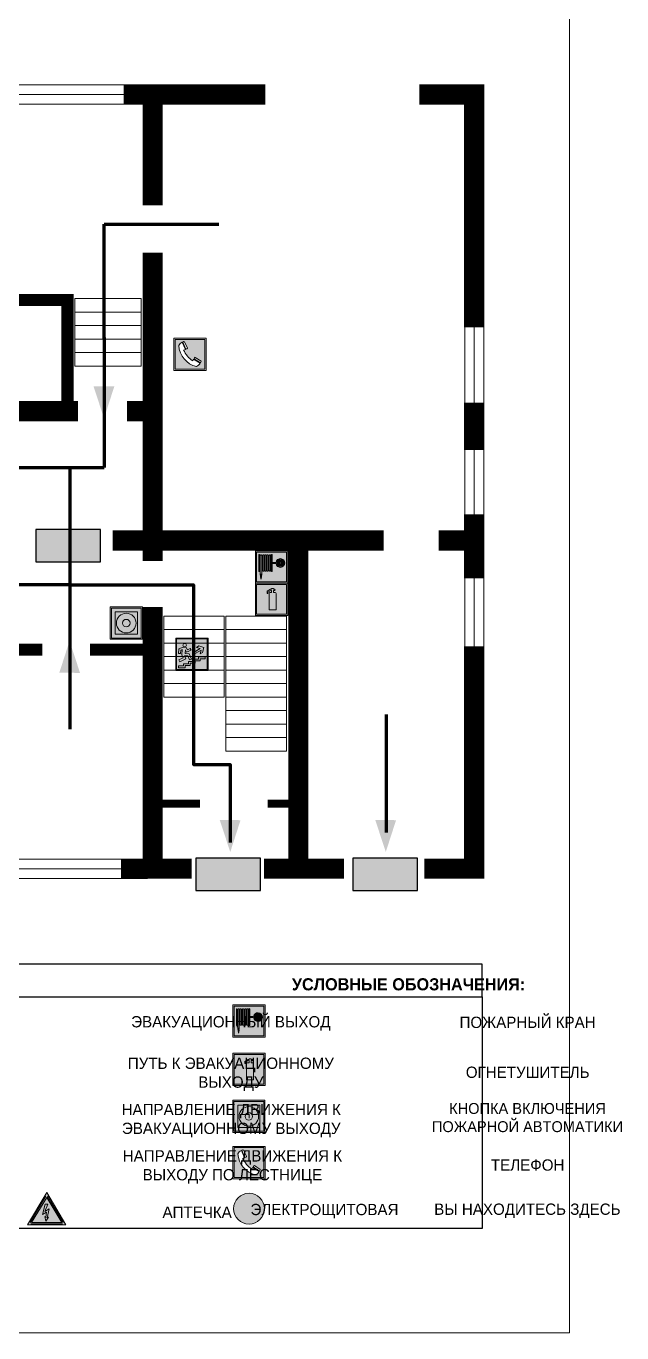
# Model space of a CAD drawing. Header units: millimetres. Extents: x 13114 to 67229, y 22859 to 38520.
# Drawn here: x 26654.8 to 26802.3, y 34765.6 to 35089.2 of the extents above; entities that cross this region are included whole.
import ezdxf

# ---------------------------------------------------------------- set-up
doc = ezdxf.new("R2010")
doc.units = ezdxf.units.MM
doc.layers.add('План_Штампы', color=7, linetype='Continuous')
doc.styles.add('обычный', font='arial.ttf')

# ---------------------------------------------------------------- blocks, each defined once
blk = doc.blocks.new('A$C3E6D3DDE')
at = {"lineweight": 5}
h = blk.add_hatch(color=40, dxfattribs=at)
h.paths.add_polyline_path([(24.1, 1.45), (16.46, -11.35), (31.74, -11.35)])
h.paths.add_polyline_path([(24.09, -0.46), (30.03, -10.41), (18.14, -10.41)], flags=16)
h.paths.add_polyline_path([(24.54, -3.08), (23.41, -6.02), (25.13, -5.01), (24.33, -8.5), (24.82, -8.27), (23.79, -9.86), (23.4, -8.04), (23.8, -8.43), (24.04, -6.29), (22.39, -7.25), (23.44, -3.08)], flags=0)
h = blk.add_hatch(color=256, dxfattribs=at)
h.paths.add_polyline_path([(24.37, 0.03, 0.567511), (23.82, 0.03), (17.59, -10.4, 0.582454), (17.86, -10.88), (30.32, -10.88, 0.582149), (30.6, -10.4)])
h.paths.add_polyline_path([(24.09, -0.46), (18.14, -10.41), (30.03, -10.41)], flags=16)
h.paths.add_polyline_path([(24.54, -3.08), (23.41, -6.02), (25.13, -5.01), (24.33, -8.5), (24.82, -8.27), (23.79, -9.86), (23.4, -8.04), (23.8, -8.43), (24.04, -6.29), (22.39, -7.25), (23.44, -3.08)], flags=0)
h = blk.add_hatch(color=40, dxfattribs=at)
h.paths.add_polyline_path([(24.09, -0.46), (18.14, -10.41), (30.03, -10.41)])
h.paths.add_polyline_path([(24.82, -8.27), (23.79, -9.86), (23.4, -8.04), (23.8, -8.43), (24.04, -6.29), (22.39, -7.25), (23.44, -3.08), (24.54, -3.08), (23.41, -6.02), (25.13, -5.01), (24.33, -8.5)], flags=16)
at = {"color": 40, "lineweight": 5}
for p, q in [((16.46, -11.35), (24.1, 1.45)), ((24.1, 1.45), (31.74, -11.35))]:
    blk.add_line(p, q, dxfattribs=at)
at = {"lineweight": 5}
for p, q in [((17.59, -10.4), (23.82, 0.03)), ((24.37, 0.03), (30.6, -10.4)), ((18.14, -10.41), (24.09, -0.46)), ((23.44, -3.08), (22.39, -7.25)), ((23.41, -6.02), (24.54, -3.08)), ((25.13, -5.01), (23.41, -6.02)), ((24.54, -3.08), (23.44, -3.08)), ((24.09, -0.46), (30.03, -10.41)), ((24.33, -8.5), (25.13, -5.01)), ((22.39, -7.25), (24.04, -6.29)), ((23.8, -8.43), (23.4, -8.04)), ((23.4, -8.04), (23.79, -9.86)), ((23.79, -9.86), (24.82, -8.27)), ((24.04, -6.29), (23.8, -8.43)), ((24.82, -8.27), (24.33, -8.5)), ((17.86, -10.88), (30.32, -10.88)), ((18.14, -10.41), (30.03, -10.41))]:
    blk.add_line(p, q, dxfattribs=at)
at = {"color": 50, "lineweight": 5}
blk.add_line((31.74, -11.35), (16.46, -11.35), dxfattribs=at)
blk = doc.blocks.new('A$C37112FD5')
at = {"true_color": 0xf5f5ff}
h = blk.add_hatch(color=7, dxfattribs=at)
h.dxf.hatch_style = 1
h.paths.add_polyline_path([(12.8, -7.4), (0, -7.4), (0, -20.2), (12.8, -20.2)])
h.paths.add_polyline_path([(12.29, -7.91), (12.29, -19.69), (0.51, -19.69), (0.51, -7.91)], flags=16)
h.paths.add_polyline_path([(4.98, -9.04, -0.42597), (5.17, -9.22), (5.17, -12.25), (5.17, -15.29, -0.432244), (4.98, -15.47), (4.83, -15.47, -0.42597), (4.64, -15.29), (4.64, -12.25), (4.64, -9.22, -0.432244), (4.83, -9.04)], flags=0)
h.paths.add_polyline_path([(4.28, -9.22), (4.28, -12.25), (4.28, -15.29, -0.432244), (4.09, -15.47), (3.94, -15.47, -0.42597), (3.75, -15.29), (3.75, -12.25), (3.75, -9.22, -0.432244), (3.94, -9.04), (4.09, -9.04, -0.42597)], flags=0)
h.paths.add_polyline_path([(5.72, -9.04), (5.87, -9.04, -0.42597), (6.06, -9.22), (6.06, -12.25), (6.06, -15.29, -0.432244), (5.87, -15.47), (5.72, -15.47, -0.42597), (5.53, -15.29), (5.53, -12.25), (5.53, -9.22, -0.432244)], flags=0)
h.paths.add_polyline_path([(6.42, -8.9), (6.5, -8.9, -0.42597), (6.69, -9.08), (6.69, -12.03), (8.21, -12.03, -15.824349), (8.21, -12.47), (6.69, -12.47), (6.69, -15.42, -0.432244), (6.5, -15.6), (6.42, -15.6)], flags=0)
h.paths.add_polyline_path([(3.39, -9.22), (3.39, -12.25), (3.39, -15.29, -0.432244), (3.2, -15.47), (3.05, -15.47, -0.42597), (2.85, -15.29), (2.85, -12.25), (2.85, -9.22, -0.432244), (3.05, -9.04), (3.2, -9.04, -0.42597)], flags=0)
h.paths.add_polyline_path([(2.5, -9.22), (2.5, -16.71), (1.96, -16.71), (1.96, -9.22, -0.432244), (2.15, -9.04), (2.31, -9.04, -0.42597)], flags=0)
h.paths.add_polyline_path([(1.61, -8.9), (1.61, -15.6), (1.57, -15.6, -0.42597), (1.37, -15.42), (1.37, -12.03), (1.37, -9.09, -0.432244), (1.57, -8.9)], flags=0)
h.paths.add_polyline_path([(9.76, -10.81), (9.76, -12.03), (8.49, -12.03, -0.336371)], flags=0)
h.paths.add_polyline_path([(8.49, -12.47), (9.76, -12.47), (9.76, -13.7, -0.336371)], flags=0)
h.paths.add_polyline_path([(10.11, -10.81, -0.336371), (11.38, -12.03), (10.11, -12.03)], flags=0)
h.paths.add_polyline_path([(10.11, -12.47), (11.38, -12.47, -0.336371), (10.11, -13.7)], flags=0)
h.paths.add_polyline_path([(2.5, -16.84), (2.5, -17.05), (1.97, -17.05), (1.97, -16.84)], flags=0)
h.paths.add_polyline_path([(2.5, -17.24, -0.033778), (2.24, -18.6, -0.033778), (1.97, -17.24)], flags=0)
h = blk.add_hatch(color=242)
h.dxf.hatch_style = 1
h.paths.add_polyline_path([(12.29, -7.91), (0.51, -7.91), (0.51, -19.69), (12.29, -19.69)])
h.paths.add_polyline_path([(6.42, -15.6), (6.42, -8.9), (6.5, -8.9, -0.42597), (6.69, -9.08), (6.69, -12.03), (8.21, -12.03, -15.824349), (8.21, -12.47), (6.69, -12.47), (6.69, -15.42, -0.432244), (6.5, -15.6)], flags=16)
h.paths.add_polyline_path([(5.87, -15.47), (5.72, -15.47, -0.42597), (5.53, -15.29), (5.53, -12.25), (5.53, -9.22, -0.432244), (5.72, -9.04), (5.87, -9.04, -0.42597), (6.06, -9.22), (6.06, -12.25), (6.06, -15.29, -0.432244)], flags=16)
h.paths.add_polyline_path([(4.98, -15.47), (4.83, -15.47, -0.42597), (4.64, -15.29), (4.64, -12.25), (4.64, -9.22, -0.432244), (4.83, -9.04), (4.98, -9.04, -0.42597), (5.17, -9.22), (5.17, -12.25), (5.17, -15.29, -0.432244)], flags=16)
h.paths.add_polyline_path([(4.09, -15.47), (3.94, -15.47, -0.42597), (3.75, -15.29), (3.75, -12.25), (3.75, -9.22, -0.432244), (3.94, -9.04), (4.09, -9.04, -0.42597), (4.28, -9.22), (4.28, -12.25), (4.28, -15.29, -0.432244)], flags=16)
h.paths.add_polyline_path([(3.2, -15.47), (3.05, -15.47, -0.42597), (2.85, -15.29), (2.85, -12.25), (2.85, -9.22, -0.432244), (3.05, -9.04), (3.2, -9.04, -0.42597), (3.39, -9.22), (3.39, -12.25), (3.39, -15.29, -0.432244)], flags=16)
h.paths.add_polyline_path([(2.5, -17.05), (1.97, -17.05), (1.97, -16.84), (2.5, -16.84)], flags=16)
h.paths.add_polyline_path([(2.5, -17.24, -0.033778), (2.24, -18.6, -0.033778), (1.97, -17.24)], flags=16)
h.paths.add_polyline_path([(2.5, -16.71), (1.96, -16.71), (1.96, -9.22, -0.432244), (2.15, -9.04), (2.31, -9.04, -0.42597), (2.5, -9.22)], flags=16)
h.paths.add_polyline_path([(1.61, -15.6), (1.57, -15.6, -0.42597), (1.37, -15.42), (1.37, -12.03), (1.37, -9.09, -0.432244), (1.57, -8.9), (1.61, -8.9)], flags=16)
h.paths.add_polyline_path([(8.49, -12.47), (9.76, -12.47), (9.76, -13.7, -0.336371)], flags=0)
h.paths.add_polyline_path([(10.11, -13.7), (10.11, -12.47), (11.38, -12.47, -0.336371)], flags=0)
h.paths.add_polyline_path([(8.49, -12.03, -0.336371), (9.76, -10.81), (9.76, -12.03)], flags=0)
h.paths.add_polyline_path([(10.11, -12.03), (10.11, -10.81, -0.336371), (11.38, -12.03)], flags=0)
h = blk.add_hatch(color=7, dxfattribs=at)
h.dxf.hatch_style = 1
h.paths.add_polyline_path([(1.61, -8.9), (1.57, -8.9, 0.432244), (1.37, -9.09), (1.37, -12.03), (1.37, -15.42, 0.42597), (1.57, -15.6), (1.61, -15.6)])
h.paths.add_polyline_path([(2.5, -9.22, 0.42597), (2.31, -9.04), (2.15, -9.04, 0.432244), (1.96, -9.22), (1.96, -16.71), (2.5, -16.71)])
h.paths.add_polyline_path([(2.5, -16.84), (1.97, -16.84), (1.97, -17.05), (2.5, -17.05)])
h.paths.add_polyline_path([(2.5, -17.24), (1.97, -17.24, 0.033778), (2.24, -18.6, 0.033778)])
h.paths.add_polyline_path([(3.39, -12.25), (3.39, -9.22, 0.42597), (3.2, -9.04), (3.05, -9.04, 0.432244), (2.85, -9.22), (2.85, -12.25), (2.85, -15.29, 0.42597), (3.05, -15.47), (3.2, -15.47, 0.432244), (3.39, -15.29)])
h.paths.add_polyline_path([(4.28, -12.25), (4.28, -9.22, 0.42597), (4.09, -9.04), (3.94, -9.04, 0.432244), (3.75, -9.22), (3.75, -12.25), (3.75, -15.29, 0.42597), (3.94, -15.47), (4.09, -15.47, 0.432244), (4.28, -15.29)])
h.paths.add_polyline_path([(5.17, -12.25), (5.17, -9.22, 0.42597), (4.98, -9.04), (4.83, -9.04, 0.432244), (4.64, -9.22), (4.64, -12.25), (4.64, -15.29, 0.42597), (4.83, -15.47), (4.98, -15.47, 0.432244), (5.17, -15.29)])
h.paths.add_polyline_path([(6.06, -12.25), (6.06, -9.22, 0.42597), (5.87, -9.04), (5.72, -9.04, 0.432244), (5.53, -9.22), (5.53, -12.25), (5.53, -15.29, 0.42597), (5.72, -15.47), (5.87, -15.47, 0.432244), (6.06, -15.29)])
h.paths.add_polyline_path([(6.69, -12.47), (8.21, -12.47, 15.824349), (8.21, -12.03), (6.69, -12.03), (6.69, -9.08, 0.42597), (6.5, -8.9), (6.42, -8.9), (6.42, -15.6), (6.5, -15.6, 0.432244), (6.69, -15.42)])
h.paths.add_polyline_path([(8.49, -12.47), (9.76, -12.47), (9.76, -13.7, -0.336371)], flags=16)
h.paths.add_polyline_path([(8.49, -12.03, -0.336371), (9.76, -10.81), (9.76, -12.03)], flags=16)
h.paths.add_polyline_path([(10.11, -12.47), (11.38, -12.47, -0.336371), (10.11, -13.7)], flags=16)
h.paths.add_polyline_path([(10.11, -12.03), (10.11, -10.81, -0.336371), (11.38, -12.03)], flags=16)
h = blk.add_hatch(color=242)
h.dxf.hatch_style = 1
h.paths.add_polyline_path([(9.76, -10.81, 0.336371), (8.49, -12.03), (9.76, -12.03)])
h.paths.add_polyline_path([(10.11, -10.81), (10.11, -12.03), (11.38, -12.03, 0.336371)])
h.paths.add_polyline_path([(11.38, -12.47), (10.11, -12.47), (10.11, -13.7, 0.336371)])
h.paths.add_polyline_path([(9.76, -12.47), (8.49, -12.47, 0.336371), (9.76, -13.7)])
at = {"color": 242, "lineweight": 5}
for p, q in [((0, -20.2), (0, -7.4)), ((0, -7.4), (12.8, -7.4)), ((1.37, -12.03), (1.37, -9.08)), ((1.57, -8.9), (1.61, -8.9)), ((1.61, -8.9), (1.61, -15.6)), ((1.96, -16.71), (1.96, -9.22)), ((2.15, -9.04), (2.31, -9.04)), ((2.5, -16.71), (2.5, -9.22)), ((2.85, -12.25), (2.85, -9.22)), ((3.05, -9.04), (3.2, -9.04)), ((3.39, -12.25), (3.39, -9.22)), ((3.75, -12.25), (3.75, -9.22)), ((3.94, -9.04), (4.09, -9.04)), ((4.28, -12.25), (4.28, -9.22)), ((4.64, -12.25), (4.64, -9.22)), ((4.83, -9.04), (4.98, -9.04)), ((5.17, -12.25), (5.17, -9.22)), ((5.53, -12.25), (5.53, -9.22)), ((5.72, -9.04), (5.87, -9.04)), ((6.06, -12.25), (6.06, -9.22)), ((6.42, -8.9), (6.42, -15.6)), ((6.5, -8.9), (6.42, -8.9)), ((6.69, -12.03), (6.69, -9.08)), ((12.8, -20.2), (12.8, -7.4)), ((1.37, -12.03), (1.37, -15.42)), ((2.85, -12.25), (2.85, -15.29)), ((3.05, -15.47), (3.2, -15.47)), ((3.39, -12.25), (3.39, -15.29)), ((3.75, -12.25), (3.75, -15.29)), ((3.94, -15.47), (4.09, -15.47)), ((4.28, -12.25), (4.28, -15.29)), ((4.64, -12.25), (4.64, -15.29)), ((4.83, -15.47), (4.98, -15.47)), ((5.17, -12.25), (5.17, -15.29)), ((5.53, -12.25), (5.53, -15.29)), ((5.72, -15.47), (5.87, -15.47)), ((6.06, -12.25), (6.06, -15.29)), ((8.21, -12.03), (6.69, -12.03)), ((8.21, -12.47), (6.69, -12.47)), ((6.69, -12.47), (6.69, -15.42)), ((9.76, -12.03), (8.49, -12.03)), ((9.76, -12.47), (8.49, -12.47)), ((9.76, -10.81), (9.76, -12.03)), ((9.76, -12.47), (9.76, -13.7)), ((10.11, -10.81), (10.11, -12.03)), ((11.38, -12.03), (10.11, -12.03)), ((11.38, -12.47), (10.11, -12.47)), ((10.11, -12.47), (10.11, -13.7)), ((0, -20.2), (12.8, -20.2)), ((1.57, -15.6), (1.61, -15.6)), ((1.96, -16.71), (2.5, -16.71)), ((1.97, -16.84), (2.5, -16.84)), ((1.97, -17.05), (1.97, -16.84)), ((2.5, -17.05), (1.97, -17.05)), ((1.97, -17.24), (2.5, -17.24)), ((2.5, -16.84), (2.5, -17.05)), ((6.42, -15.6), (6.5, -15.6))]:
    blk.add_line(p, q, dxfattribs=at)
blk.add_lwpolyline([(0.51, -7.91), (12.29, -7.91), (12.29, -19.69), (0.51, -19.69)], close=True, dxfattribs=at)
for centre, radius, start, end in [((1.56, -9.09), 0.182, 87.1027, 180.6071), ((2.15, -9.22), 0.182, 87.1027, 180.6071), ((2.32, -9.22), 0.182, 359.3929, 92.8973), ((3.04, -9.22), 0.182, 87.1027, 180.6071), ((3.21, -9.22), 0.182, 359.3929, 92.8973), ((3.93, -9.22), 0.182, 87.1027, 180.6071), ((4.1, -9.22), 0.182, 359.3929, 92.8973), ((4.82, -9.22), 0.182, 87.1027, 180.6071), ((4.99, -9.22), 0.182, 359.3929, 92.8973), ((5.71, -9.22), 0.182, 87.1027, 180.6071), ((5.88, -9.22), 0.182, 359.3929, 92.8973), ((6.51, -9.09), 0.182, 359.3929, 92.8973), ((1.56, -15.42), 0.182, 179.3929, 272.8973), ((3.04, -15.29), 0.182, 179.3929, 272.8973), ((3.21, -15.29), 0.182, 267.1027, 0.6071), ((3.93, -15.29), 0.182, 179.3929, 272.8973), ((4.1, -15.29), 0.182, 267.1027, 0.6071), ((4.82, -15.29), 0.182, 179.3929, 272.8973), ((4.99, -15.29), 0.182, 267.1027, 0.6071), ((5.71, -15.29), 0.182, 179.3929, 272.8973), ((5.88, -15.29), 0.182, 267.1027, 0.6071), ((6.51, -15.42), 0.182, 267.1027, 0.6071), ((9.93, -12.25), 1.74, 187.2319, 172.7681), ((9.93, -12.25), 1.46, 96.9927, 171.3585), ((9.93, -12.25), 1.46, 188.6415, 263.0073), ((9.93, -12.25), 1.46, 8.6415, 83.0073), ((9.93, -12.25), 1.46, 276.9927, 351.3585), ((12.17, -15.98), 10.27, 187.041, 194.7793), ((-7.7, -15.98), 10.27, 345.2207, 352.959)]:
    blk.add_arc(centre, radius, start, end, dxfattribs=at)
blk = doc.blocks.new('A$C7B8C2D5B')
at = {"lineweight": 0}
h = blk.add_hatch(color=5, dxfattribs=at)
h.dxf.hatch_style = 1
h.paths.add_polyline_path([(1.4, -3.02, 1), (-2.11, -3.02, 1)])
at = {"color": 5, "lineweight": 0}
blk.add_circle((-0.36, -3.02), 1.75, dxfattribs=at)
blk = doc.blocks.new('A$C456E1F9C')
at = {"lineweight": 5}
h = blk.add_hatch(color=242, dxfattribs=at)
h.paths.add_polyline_path([(0.51, -1.47), (0.51, -13.26), (12.29, -13.26), (12.29, -1.47)])
h.paths.add_polyline_path([(5.42, -4.95, -0.254479), (4.78, -5.4), (3.52, -2.53, -0.209735), (4.23, -2.4)], flags=16)
h.paths.add_polyline_path([(8.53, -8.6), (10.87, -10.17), (10.54, -10.76), (8.03, -9.13, -0.192251)], flags=16)
h.paths.add_polyline_path([(4.61, -5.49, 0.005518), (3.87, -5.72, 0.128647), (7.49, -10.01, 0.00809), (7.83, -9.33), (10.47, -10.97, -0.16736), (8.99, -12.25, -0.327862), (1.95, -3.95, -0.166952), (3.36, -2.62)], flags=16)
at = {"color": 242, "lineweight": 5}
for p, q in [((0, -13.77), (0, -0.97)), ((12.8, -0.97), (0, -0.97)), ((4.61, -5.49), (3.36, -2.62)), ((3.52, -2.53), (4.78, -5.4)), ((4.23, -2.4), (5.42, -4.95)), ((12.8, -13.77), (12.8, -0.97)), ((7.83, -9.33), (10.47, -10.97)), ((8.03, -9.13), (10.54, -10.76)), ((10.81, -10.12), (8.53, -8.6)), ((10.54, -10.76), (10.8, -10.3)), ((10.8, -10.3), (10.81, -10.12)), ((0, -13.77), (12.8, -13.77))]:
    blk.add_line(p, q, dxfattribs=at)
blk.add_lwpolyline([(0.51, -1.47), (12.29, -1.47), (12.29, -13.26), (0.51, -13.26)], close=True, dxfattribs=at)
for centre, radius, start, end in [((4.59, -5.34), 2.99, 114.2845, 152.1974), ((11.12, -3.31), 9.19, 183.9915, 256.6009), ((4.02, -3.27), 0.891, 76.3284, 123.7092), ((4.68, -4.59), 0.824, 276.9621, 334.0723), ((14.98, -39.1), 35.17, 107.1487, 108.4135), ((13.86, -0.94), 11.08, 205.5536, 234.8762), ((-13.31, 0.8), 23.44, 332.5487, 334.4027), ((8.94, -9.5), 0.989, 114.4092, 157.9388), ((7.87, -9.46), 3, 291.9291, 329.9329)]:
    blk.add_arc(centre, radius, start, end, dxfattribs=at)
blk = doc.blocks.new('A$C54414219')
at = {"true_color": 0xffffff}
h = blk.add_hatch(color=7, dxfattribs=at)
h.paths.add_polyline_path([(2.39, -9.45), (2.39, -18.3), (11.23, -18.3), (11.23, -9.45)], flags=0)
h.paths.add_polyline_path([(10.71, -13.87, -1), (2.92, -13.87, -1)], flags=0)
h.paths.add_polyline_path([(8.3, -13.87, -1), (5.33, -13.87, -1)], flags=0)
h.paths.add_polyline_path([(0.41, -7.47), (0.41, -20.27), (13.21, -20.27), (13.21, -7.47)])
h.paths.add_polyline_path([(0.92, -19.77), (12.71, -19.77), (12.71, -7.98), (0.92, -7.98)], flags=16)
h.paths.add_polyline_path([(11.23, -9.45), (11.23, -18.3), (2.39, -18.3), (2.39, -9.45)], flags=0)
at = {"lineweight": 5}
h = blk.add_hatch(color=242, dxfattribs=at)
h.paths.add_polyline_path([(12.71, -7.98), (0.92, -7.98), (0.92, -19.77), (12.71, -19.77)])
h.paths.add_polyline_path([(11.23, -18.3), (2.39, -18.3), (2.39, -9.45), (11.23, -9.45)], flags=16)
h.paths.add_polyline_path([(10.71, -13.87, -1), (2.92, -13.87, -1)], flags=0)
h.paths.add_polyline_path([(8.3, -13.87, -1), (5.33, -13.87, -1)], flags=0)
at = {"true_color": 0xffffff}
h = blk.add_hatch(color=7, dxfattribs=at)
h.paths.add_polyline_path([(2.39, -9.45), (2.39, -18.3), (11.23, -18.3), (11.23, -9.45)])
h.paths.add_polyline_path([(10.71, -13.87, -1), (2.92, -13.87, -1)], flags=16)
h.paths.add_polyline_path([(8.3, -13.87, -1), (5.33, -13.87, -1)], flags=0)
at = {"lineweight": 5}
h = blk.add_hatch(color=242, dxfattribs=at)
h.paths.add_polyline_path([(2.92, -13.87, 1), (10.71, -13.87, 1)])
h.paths.add_polyline_path([(8.3, -13.87, -1), (5.33, -13.87, -1)], flags=16)
at = {"color": 242, "lineweight": 5}
for p, q in [((0.41, -20.27), (0.41, -7.47)), ((0.41, -7.47), (13.21, -7.47)), ((0.41, -7.47), (13.21, -7.47)), ((13.21, -20.27), (13.21, -7.47)), ((0.41, -20.27), (13.21, -20.27))]:
    blk.add_line(p, q, dxfattribs=at)
for points in [[(0.92, -7.98), (12.71, -7.98), (12.71, -19.77), (0.92, -19.77)], [(2.39, -9.45), (11.23, -9.45), (11.23, -18.3), (2.39, -18.3)]]:
    blk.add_lwpolyline(points, close=True, dxfattribs=at)
for radius in [3.89, 1.49]:
    blk.add_circle((6.81, -13.87), radius, dxfattribs=at)
blk = doc.blocks.new('A$C3AD82952')
at = {"true_color": 0xf5f5ff}
h = blk.add_hatch(color=7, dxfattribs=at)
h.dxf.hatch_style = 1
h.paths.add_polyline_path([(8.21, 8.73, 0.414214), (7.89, 9.05), (7.22, 9.05), (7.22, 9.92), (7.59, 9.92, 1), (7.57, 10.36), (7.22, 10.36), (7.22, 10.6), (6.43, 10.6), (6.43, 10.36), (6.01, 10.36), (4.74, 9.59), (4.74, 8.69), (4.98, 8.73), (4.98, 9.26), (6.12, 9.91), (6.43, 9.91), (6.43, 9.05), (5.76, 9.05, 0.414214), (5.44, 8.73), (5.44, 2.2), (8.21, 2.2)], flags=0)
h.paths.add_polyline_path([(12.8, 12.8), (0, 12.8), (0, 0), (12.8, 0)])
h.paths.add_polyline_path([(0.51, 12.29), (12.29, 12.29), (12.29, 0.51), (0.51, 0.51)], flags=16)
h.paths.add_polyline_path([(4.74, 9.59), (6.01, 10.36), (6.43, 10.36), (6.43, 10.6), (7.22, 10.6), (7.22, 10.36), (7.59, 10.36, -0.94586), (7.59, 9.92), (7.22, 9.92), (7.22, 9.05), (7.89, 9.05, -0.414214), (8.21, 8.73), (8.21, 2.2), (5.44, 2.2), (5.44, 8.73, -0.414214), (5.76, 9.05), (6.43, 9.05), (6.43, 9.91), (6.12, 9.91), (4.98, 9.26), (4.98, 8.73), (4.74, 8.69)], flags=0)
h = blk.add_hatch(color=242)
h.dxf.hatch_style = 1
h.paths.add_polyline_path([(12.29, 12.29), (0.51, 12.29), (0.51, 0.51), (12.29, 0.51)])
h.paths.add_polyline_path([(4.74, 8.69), (4.74, 9.59), (6.01, 10.36), (6.43, 10.36), (6.43, 10.6), (7.22, 10.6), (7.22, 10.36), (7.59, 10.36, -0.94586), (7.59, 9.92), (7.22, 9.92), (7.22, 9.05), (7.89, 9.05, -0.414214), (8.21, 8.73), (8.21, 2.2), (5.44, 2.2), (5.44, 8.73, -0.414214), (5.76, 9.05), (6.43, 9.05), (6.43, 9.91), (6.12, 9.91), (4.98, 9.26), (4.98, 8.73)], flags=16)
h = blk.add_hatch(color=7, dxfattribs=at)
h.dxf.hatch_style = 1
h.paths.add_polyline_path([(8.21, 8.73, 0.414214), (7.89, 9.05), (7.22, 9.05), (7.22, 9.92), (7.59, 9.92, 1), (7.57, 10.36), (7.22, 10.36), (7.22, 10.6), (6.43, 10.6), (6.43, 10.36), (6.01, 10.36), (4.74, 9.59), (4.74, 8.69), (4.98, 8.73), (4.98, 9.26), (6.12, 9.91), (6.43, 9.91), (6.43, 9.05), (5.76, 9.05, 0.414214), (5.44, 8.73), (5.44, 2.2), (8.21, 2.2)])
at = {"color": 242, "lineweight": 5}
for p, q in [((0, 0), (0, 12.8)), ((0, 12.8), (12.8, 12.8)), ((6.01, 10.36), (4.74, 9.59)), ((6.01, 10.36), (6.43, 10.36)), ((7.22, 10.6), (6.43, 10.6)), ((6.43, 10.6), (6.43, 10.36)), ((7.22, 10.36), (7.22, 10.6)), ((7.59, 10.36), (7.22, 10.36)), ((12.8, 0), (12.8, 12.8)), ((4.74, 9.59), (4.74, 8.69)), ((4.74, 8.69), (4.98, 8.73)), ((4.98, 9.26), (6.12, 9.91)), ((4.98, 8.73), (4.98, 9.26)), ((5.44, 2.2), (5.44, 8.73)), ((5.76, 9.05), (6.43, 9.05)), ((6.12, 9.91), (6.43, 9.91)), ((6.43, 9.91), (6.43, 9.05)), ((7.22, 9.05), (7.22, 9.92)), ((7.59, 9.92), (7.22, 9.92)), ((7.89, 9.05), (7.22, 9.05)), ((8.21, 2.2), (8.21, 8.73)), ((0, 0), (12.8, 0)), ((5.44, 2.2), (8.21, 2.2))]:
    blk.add_line(p, q, dxfattribs=at)
blk.add_lwpolyline([(0.51, 12.29), (12.29, 12.29), (12.29, 0.51), (0.51, 0.51)], close=True, dxfattribs=at)
for centre, radius, start, end in [((7.58, 10.14), 0.223, 273.1875, 86.8125), ((5.76, 8.73), 0.32, 90, 180), ((7.89, 8.73), 0.32, 0, 90)]:
    blk.add_arc(centre, radius, start, end, dxfattribs=at)
blk = doc.blocks.new('A$C7B4425F7')
at = {"true_color": 0xffffff}
blk.add_hatch(color=7, dxfattribs=at).paths.add_polyline_path([(0, 0), (-16, 0), (-16, -8), (0, -8)])
h = blk.add_hatch(color=126)
h.paths.add_polyline_path([(-0.2, -0.2), (-15.8, -0.2), (-15.8, -7.8), (-0.2, -7.8)])
h.paths.add_polyline_path([(-11.76, -2.03), (-11.76, -3.66), (-11.17, -3.66, -0.568275), (-11.17, -6.18), (-12.58, -6.18), (-12.58, -2.03)], flags=16)
h.paths.add_polyline_path([(-13.33, -4.12, -0.495768), (-13.59, -6.18), (-15.03, -6.18), (-15.03, -2.03), (-13.59, -2.03, -0.487973)], flags=16)
h.paths.add_polyline_path([(-10.25, -2.03), (-9.48, -2.03), (-9.48, -6.18), (-10.25, -6.18)], flags=16)
h.paths.add_polyline_path([(-13.84, -3.69), (-14.24, -3.69), (-14.24, -3.03), (-13.9, -3.03, -0.692621)], flags=0)
h.paths.add_polyline_path([(-9.15, -2.03), (-8.4, -2.03), (-8.04, -3.07), (-7.68, -2.03), (-6.93, -2.03), (-7.64, -4.1), (-6.93, -6.18), (-7.68, -6.18), (-8.04, -5.14), (-8.4, -6.18), (-9.15, -6.18), (-8.44, -4.1)], flags=16)
h.paths.add_polyline_path([(-11.76, -4.46), (-11.42, -4.46, -0.692621), (-11.36, -5.12), (-11.76, -5.12)], flags=0)
h.paths.add_polyline_path([(-13.9, -5.2), (-14.24, -5.2), (-14.24, -4.55), (-13.84, -4.55, -0.708038)], flags=0)
edge = h.paths.add_edge_path(flags=16)
edge.add_ellipse((-5.51, -4.08), major_axis=(0, 2.05), ratio=0.586184, start_angle=0, end_angle=360)
edge = h.paths.add_edge_path(flags=0)
edge.add_ellipse((-5.51, -4.08), major_axis=(0, 1.14), ratio=0.454828, start_angle=0, end_angle=360)
h.paths.add_polyline_path([(-4.13, -4.96, 0.377264), (-3.48, -4.52, 0.0555), (-3.16, -2.03), (-1.66, -2.03), (-1.66, -4.96), (-0.96, -4.96), (-0.96, -7.01), (-1.75, -7.01), (-1.75, -6.18), (-3.3, -6.18), (-3.3, -7.02), (-4.13, -7.02)], flags=16)
h.paths.add_polyline_path([(-2.73, -2.91), (-2.28, -2.91), (-2.28, -4.96), (-3.05, -4.96, 0.079136)], flags=0)
at = {"color": 126}
blk.add_lwpolyline([(-16, -8), (0, -8), (0, 0), (-16, 0)], close=True, dxfattribs=at)
blk = doc.blocks.new('вверх')
at = {"lineweight": 0, "true_color": 0xffffff}
h = blk.add_hatch(color=7, dxfattribs=at)
h.dxf.hatch_style = 1
h.paths.add_polyline_path([(40999.03, -4475.37), (41000.53, -4474.51), (40999.62, -4474.22), (41000.2, -4473.88), (41001.48, -4474.22), (41001.13, -4475.49), (41000.55, -4475.82), (41000.76, -4474.91), (40999.27, -4475.77)], flags=0)
h.paths.add_polyline_path([(40998.09, -4474.5), (40998.28, -4474.89), (40997.14, -4475.43), (40996.89, -4474.92), (40996.87, -4474.87), (40996.8, -4475.75), (40997.81, -4475.85), (40998.41, -4477.11), (40997.94, -4477.33), (40997.47, -4476.34), (40996.66, -4476.28), (40997.03, -4477.06), (40995.52, -4477.78), (40995.29, -4477.28), (40996.32, -4476.79), (40996, -4476.11), (40996.09, -4474.77), (40995.72, -4474.94), (40995.64, -4475.77), (40995.2, -4475.72), (40995.3, -4474.63), (40995.33, -4474.61), (40996.23, -4474.19), (40997.09, -4474.25), (40997.37, -4474.84)], flags=0)
h.paths.add_polyline_path([(40997.14, -4473.68, -1), (40996.29, -4473.68, -1)], flags=0)
h.paths.add_polyline_path([(41000.58, -4477.58), (41000.58, -4477.03), (41001.81, -4477.03), (41001.81, -4476.6), (41000.15, -4476.6), (41000.15, -4477.16), (40998.9, -4477.16), (40998.9, -4477.72), (40997.65, -4477.72), (40997.65, -4478.27), (40996.41, -4478.27), (40996.41, -4478.82), (40995.17, -4478.82), (40995.17, -4479.25), (40995.41, -4479.25), (40996.84, -4479.25), (40996.84, -4478.69), (40998.09, -4478.69), (40998.09, -4478.13), (40999.32, -4478.13), (40999.32, -4477.58)], flags=0)
h.paths.add_polyline_path([(41002.49, -4471.94), (40994.49, -4471.94), (40994.49, -4479.94), (41002.49, -4479.94)])
h.paths.add_polyline_path([(41002.28, -4479.72), (40994.69, -4479.72), (40994.69, -4472.14), (41002.28, -4472.14)], flags=16)
h.paths.add_polyline_path([(41001.81, -4476.6), (41001.81, -4477.03), (41000.58, -4477.03), (41000.58, -4477.58), (40999.32, -4477.58), (40999.32, -4478.13), (40998.09, -4478.13), (40998.09, -4478.69), (40996.84, -4478.69), (40996.84, -4479.25), (40995.17, -4479.25), (40995.17, -4478.82), (40996.41, -4478.82), (40996.41, -4478.27), (40997.65, -4478.27), (40997.65, -4477.72), (40998.9, -4477.72), (40998.9, -4477.16), (41000.15, -4477.16), (41000.15, -4476.6)], flags=0)
at = {"lineweight": 0}
h = blk.add_hatch(color=126, dxfattribs=at)
h.dxf.hatch_style = 1
h.paths.add_polyline_path([(40994.69, -4479.72), (41002.28, -4479.72), (41002.28, -4472.14), (40994.69, -4472.14)])
h.paths.add_polyline_path([(40999.03, -4475.37), (41000.53, -4474.51), (40999.62, -4474.22), (41000.2, -4473.88), (41001.48, -4474.22), (41001.13, -4475.49), (41000.55, -4475.82), (41000.76, -4474.91), (40999.27, -4475.77)], flags=16)
h.paths.add_polyline_path([(40997.09, -4474.25), (40997.37, -4474.84), (40998.09, -4474.5), (40998.28, -4474.89), (40997.14, -4475.43), (40996.89, -4474.92), (40996.87, -4474.87), (40996.8, -4475.75), (40997.81, -4475.85), (40998.41, -4477.11), (40997.94, -4477.33), (40997.47, -4476.34), (40996.66, -4476.28), (40997.03, -4477.06), (40995.52, -4477.78), (40995.29, -4477.28), (40996.32, -4476.79), (40996, -4476.11), (40996.09, -4474.77), (40995.72, -4474.94), (40995.64, -4475.77), (40995.2, -4475.72), (40995.3, -4474.63), (40995.33, -4474.61), (40996.23, -4474.19)], flags=16)
h.paths.add_polyline_path([(40996.29, -4473.68, -1), (40997.14, -4473.68, -1)], flags=16)
h.paths.add_polyline_path([(40997.65, -4477.72), (40998.9, -4477.72), (40998.9, -4477.16), (41000.15, -4477.16), (41000.15, -4476.6), (41001.81, -4476.6), (41001.81, -4477.03), (41000.58, -4477.03), (41000.58, -4477.58), (40999.32, -4477.58), (40999.32, -4478.13), (40998.09, -4478.13), (40998.09, -4478.69), (40996.84, -4478.69), (40996.84, -4479.25), (40995.17, -4479.25), (40995.17, -4478.82), (40996.41, -4478.82), (40996.41, -4478.27), (40997.65, -4478.27)], flags=16)
at = {"lineweight": 0, "true_color": 0xffffff}
h = blk.add_hatch(color=7, dxfattribs=at)
h.dxf.hatch_style = 1
h.paths.add_polyline_path([(40997.14, -4473.68, 1), (40996.29, -4473.68, 1)])
h.paths.add_polyline_path([(40998.28, -4474.89), (40998.09, -4474.5), (40997.37, -4474.84), (40997.09, -4474.25), (40996.23, -4474.19), (40995.33, -4474.61), (40995.3, -4474.63), (40995.2, -4475.72), (40995.64, -4475.77), (40995.72, -4474.94), (40996.09, -4474.77), (40996, -4476.11), (40996.32, -4476.79), (40995.29, -4477.28), (40995.52, -4477.78), (40997.03, -4477.06), (40996.66, -4476.28), (40997.47, -4476.34), (40997.94, -4477.33), (40998.41, -4477.11), (40997.81, -4475.85), (40996.8, -4475.75), (40996.87, -4474.87), (40996.89, -4474.92), (40997.14, -4475.43)])
h.paths.add_polyline_path([(40998.09, -4478.13), (40999.32, -4478.13), (40999.32, -4477.58), (41000.58, -4477.58), (41000.58, -4477.03), (41001.81, -4477.03), (41001.81, -4476.6), (41000.15, -4476.6), (41000.15, -4477.16), (40998.9, -4477.16), (40998.9, -4477.72), (40997.65, -4477.72), (40997.65, -4478.27), (40996.41, -4478.27), (40996.41, -4478.82), (40995.17, -4478.82), (40995.17, -4479.25), (40995.41, -4479.25), (40996.84, -4479.25), (40996.84, -4478.69), (40998.09, -4478.69)])
h.paths.add_polyline_path([(40999.03, -4475.37), (40999.27, -4475.77), (41000.76, -4474.91), (41000.55, -4475.82), (41001.13, -4475.49), (41001.48, -4474.22), (41000.2, -4473.88), (40999.62, -4474.22), (41000.53, -4474.51)])
at = {"color": 126, "lineweight": 0}
for points in [[(40994.49, -4471.94), (41002.49, -4471.94), (41002.49, -4479.94), (40994.49, -4479.94)], [(40994.69, -4472.14), (41002.28, -4472.14), (41002.28, -4479.72), (40994.69, -4479.72)]]:
    blk.add_lwpolyline(points, close=True, dxfattribs=at)
for points in [[(40996.89, -4474.92), (40997.14, -4475.43), (40998.28, -4474.89), (40998.09, -4474.5), (40997.37, -4474.84), (40997.09, -4474.25), (40996.23, -4474.19), (40995.33, -4474.61), (40995.3, -4474.63), (40995.2, -4475.72), (40995.64, -4475.77), (40995.72, -4474.94), (40996.09, -4474.77), (40996, -4476.11), (40996.32, -4476.79), (40995.29, -4477.28), (40995.52, -4477.78), (40997.03, -4477.06), (40996.66, -4476.28), (40997.47, -4476.34), (40997.94, -4477.33), (40998.41, -4477.11), (40997.81, -4475.85), (40996.8, -4475.75), (40996.87, -4474.87), (40996.89, -4474.92)], [(41001.48, -4474.22), (41001.13, -4475.49), (41000.55, -4475.82), (41000.76, -4474.91), (40999.27, -4475.77), (40999.03, -4475.37), (41000.53, -4474.51), (40999.62, -4474.22), (41000.2, -4473.88), (41001.48, -4474.22)], [(40995.41, -4479.25), (40995.17, -4479.25), (40995.17, -4478.82), (40996.41, -4478.82), (40996.41, -4478.27), (40997.65, -4478.27), (40997.65, -4477.72), (40998.9, -4477.72), (40998.9, -4477.16), (41000.15, -4477.16), (41000.15, -4476.6), (41001.81, -4476.6), (41001.81, -4477.03), (41000.58, -4477.03), (41000.58, -4477.58), (40999.32, -4477.58), (40999.32, -4478.13), (40998.09, -4478.13), (40998.09, -4478.69), (40996.84, -4478.69), (40996.84, -4479.25), (40995.17, -4479.25)]]:
    blk.add_lwpolyline(points, dxfattribs=at)
blk.add_circle((40996.71, -4473.68), 0.426, dxfattribs=at)

msp = doc.modelspace()

# ---------------------------------------------------------------- linework, layer by layer
at = {"color": 5, "lineweight": 0}
msp.add_lwpolyline([(26189.29, 34765.59), (26789.29, 34765.59), (26789.29, 35160.59), (26189.29, 35160.59)], close=True, dxfattribs=at)
at = {"lineweight": 0}
for points in [[(26537.31, 35074.62), (26686.73, 35074.62)], [(26537.54, 35072.23), (26686.96, 35072.23)], [(26537.13, 35069.83), (26686.55, 35069.83)], [(26765.71, 34935.56), (26765.71, 35035.73)], [(26763.38, 34935.32), (26763.38, 35035.49)], [(26768.13, 34935.32), (26768.13, 35035.49)], [(26248.93, 34882.88), (26684.91, 34882.88)], [(26249.16, 34880.53), (26685.14, 34880.53)], [(26248.87, 34878.13), (26684.86, 34878.13)]]:
    msp.add_lwpolyline(points, dxfattribs=at)
at = {"lineweight": 100, "const_width": 5}
for points in [[(26678.93, 35072.23), (26714.05, 35072.23)], [(26686.14, 35044.77), (26686.14, 35072.23)], [(26752.15, 35072.23), (26765.71, 35072.23), (26765.71, 35014.6)], [(26686.14, 34956.68), (26686.14, 35033.03)], [(26765.71, 34995.9), (26765.71, 34984.2)], [(26639.35, 34993.81), (26667.68, 34993.81)], [(26679.82, 34993.81), (26686.14, 34993.81)], [(26765.71, 34968.3), (26765.71, 34952.4)], [(26676.22, 34961.81), (26686.14, 34961.81)], [(26686.14, 34961.81), (26743.36, 34961.81)], [(26722.2, 34880.53), (26722.2, 34961.81)], [(26756.93, 34961.81), (26765.71, 34961.81)], [(26686.14, 34880.53), (26686.14, 34945.32)], [(26765.71, 34935.56), (26765.71, 34880.53), (26753.41, 34880.53)], [(26695.83, 34880.53), (26678.3, 34880.53)], [(26733.53, 34880.53), (26713.66, 34880.53)]]:
    msp.add_lwpolyline(points, dxfattribs=at)
at = {"color": 126, "lineweight": 100, "true_color": 0x008754}
for points in [[(26674.11, 35011.67), (26674.11, 35040.1)], [(26674.11, 35040.1), (26702.49, 35040.1)], [(26674.11, 35012.02), (26674.11, 34979.84)], [(26255.9, 34894.16), (26294.61, 34894.16), (26294.61, 34979.84), (26243.77, 34979.84), (26665.62, 34979.84), (26665.62, 34950.78), (26696.27, 34950.78), (26696.27, 34906.35), (26705.33, 34906.35), (26705.33, 34887.03)], [(26665.62, 34979.84), (26674.11, 34979.84)], [(26665.62, 34950.78), (26619.39, 34950.78)], [(26665.62, 34950.78), (26665.62, 34915.06)], [(26743.92, 34918.73), (26743.92, 34889.51)]]:
    msp.add_lwpolyline(points, dxfattribs=at)
at = {"lineweight": 0}
for points, const_width in [([(26617.34, 35021.33), (26665.06, 35021.33), (26665.06, 34993.85)], 3), ([(26643.48, 34934.74), (26658.85, 34934.74)], 3), ([(26670.67, 34934.74), (26686.03, 34934.74)], 3), ([(26686.66, 34896.62), (26697.85, 34896.62)], 2), ([(26714.59, 34896.62), (26721.13, 34896.62)], 2)]:
    msp.add_lwpolyline(points, dxfattribs=dict(at, const_width=const_width))
for points in [[(26666.85, 35018.35), (26683.27, 35018.35), (26683.27, 35021.7), (26666.85, 35021.7)], [(26666.85, 35015.01), (26683.27, 35015.01), (26683.27, 35018.35), (26666.85, 35018.35)], [(26666.85, 35011.67), (26683.27, 35011.67), (26683.27, 35015.01), (26666.85, 35015.01)], [(26666.85, 35008.33), (26683.27, 35008.33), (26683.27, 35011.67), (26666.85, 35011.67)], [(26666.85, 35004.99), (26683.27, 35004.99), (26683.27, 35008.33), (26666.85, 35008.33)], [(26688.87, 34939.73), (26703.87, 34939.73), (26703.87, 34943.07), (26688.87, 34943.07)], [(26704.27, 34939.73), (26719.27, 34939.73), (26719.27, 34943.07), (26704.27, 34943.07)], [(26688.87, 34936.39), (26703.87, 34936.39), (26703.87, 34939.73), (26688.87, 34939.73)], [(26704.27, 34936.39), (26719.27, 34936.39), (26719.27, 34939.73), (26704.27, 34939.73)], [(26688.87, 34933.05), (26703.87, 34933.05), (26703.87, 34936.39), (26688.87, 34936.39)], [(26704.27, 34933.05), (26719.27, 34933.05), (26719.27, 34936.39), (26704.27, 34936.39)], [(26688.87, 34929.7), (26703.87, 34929.7), (26703.87, 34933.05), (26688.87, 34933.05)], [(26704.27, 34929.7), (26719.27, 34929.7), (26719.27, 34933.05), (26704.27, 34933.05)], [(26688.87, 34926.36), (26703.87, 34926.36), (26703.87, 34929.7), (26688.87, 34929.7)], [(26704.27, 34926.36), (26719.27, 34926.36), (26719.27, 34929.7), (26704.27, 34929.7)], [(26688.87, 34923.02), (26703.87, 34923.02), (26703.87, 34926.36), (26688.87, 34926.36)], [(26704.27, 34923.02), (26719.27, 34923.02), (26719.27, 34926.36), (26704.27, 34926.36)], [(26704.27, 34919.68), (26719.27, 34919.68), (26719.27, 34923.02), (26704.27, 34923.02)], [(26704.27, 34916.34), (26719.27, 34916.34), (26719.27, 34919.68), (26704.27, 34919.68)], [(26704.27, 34912.99), (26719.27, 34912.99), (26719.27, 34916.34), (26704.27, 34916.34)], [(26704.27, 34909.65), (26719.27, 34909.65), (26719.27, 34912.99), (26704.27, 34912.99)]]:
    msp.add_lwpolyline(points, close=True, dxfattribs=at)
for points in [[(26623.91, 34848.82), (26767.67, 34848.82), (26767.67, 34856.87), (26623.91, 34856.87)], [(26623.91, 34848.82), (26767.67, 34848.82), (26767.67, 34791.42), (26623.91, 34791.42)]]:
    msp.add_lwpolyline(points, close=True)
at = {"layer": 'План_Штампы', "color": 126, "true_color": 0x008754}
for points in [[(26671.51, 34999.95), (26676.65, 34999.94), (26674.1, 34992.06)], [(26668.16, 34929.02), (26663.03, 34929.03), (26665.57, 34936.91)], [(26702.76, 34892.55), (26707.89, 34892.54), (26705.35, 34884.66)], [(26741.26, 34892.55), (26746.39, 34892.54), (26743.84, 34884.66)]]:
    msp.add_solid(points, dxfattribs=at)

# ---------------------------------------------------------------- block references
for name, p, xscale, yscale, zscale in [('A$C456E1F9C', (26691.37, 35012.52), 0.625, 0.625, 0.625), ('A$C37112FD5', (26711.56, 34963.88), 0.6249984004534781, 0.6249984004534781, 0.6249984004534781), ('A$C3AD82952', (26711.56, 34943.24), 0.625, 0.625, 0.625), ('A$C54414219', (26675.35, 34950), 0.625, 0.625, 0.625), ('A$C37112FD5', (26706, 34851.44), 0.6249984004534781, 0.6249984004534781, 0.6249984004534781), ('A$C3AD82952', (26706, 34826.83), 0.625, 0.625, 0.625), ('A$C54414219', (26705.69, 34827.85), 0.625, 0.625, 0.625), ('A$C456E1F9C', (26706, 34812.37), 0.625, 0.625, 0.625), ('A$C3E6D3DDE', (26644.85, 34799.42), 0.625, 0.625, 0.625), ('A$C7B8C2D5B', (26710.78, 34802.91), 2.177419353276491, 2.177419353276491, 2.177419353276491)]:
    msp.add_blockref(name, p, dxfattribs=dict(xscale=xscale, yscale=yscale, zscale=zscale))
msp.add_blockref('вверх', (-14302.64, 39409.55))
at = {"layer": 'План_Штампы'}
for p in [(26673.21, 34964.49), (26712.81, 34883.16), (26751.72, 34883.16)]:
    msp.add_blockref('A$C7B4425F7', p, dxfattribs=at)

# ---------------------------------------------------------------- texts
at = {"lineweight": 0, "attachment_point": 5, "style": 'обычный'}
for s, insert, char_height, width in [('{\\fProxima Nova Rg|b1|i0|c204|p2;УСЛОВНЫЕ ОБОЗНАЧЕНИЯ:\\H1.1997x; }', (26749.49, 34851.88), 3, 175.1736), ('\\pi-8.4,l8.4,t8.4;{\\fProxima Nova Rg|b0|i0|c204|p2;ЭВАКУАЦИОННЫЙ ВЫХОД\\H1.6404x; }', (26705.49, 34842.22), 2.8, 126.6484), ('\\pi-8.4,l8.4,t8.4;{\\fProxima Nova Rg|b0|i0|c204|p2;ПОЖАРНЫЙ КРАН\\H1.6404x; }', (26778.95, 34842.46), 2.8, 126.6484), ('\\pi-8.4,l8.4,t8.4;{\\fProxima Nova Rg|b0|i0|c204|p2;ПУТЬ К ЭВАКУАЦИОННОМУ \\PВЫХОДУ }', (26705.5, 34829.61), 2.8, 126.6484), ('\\pi-8.4,l8.4,t8.4;{\\fProxima Nova Rg|b0|i0|c204|p2;ОГНЕТУШИТЕЛЬ\\H1.1997x; }', (26778.97, 34830.1), 2.8, 126.6484), ('\\pi-8.4,l8.4,t8.4;{\\fProxima Nova Rg|b0|i0|c204|p2;НАПРАВЛЕНИЕ ДВИЖЕНИЯ К \\PЭВАКУАЦИОННОМУ ВЫХОДУ}', (26705.59, 34818.16), 2.8, 126.6484), ('\\pi-8.1,l8.1,t8.1;{\\fProxima Nova Rg|b0|i0|c204|p2;КНОПКА ВКЛЮЧЕНИЯ\\PПОЖАРНОЙ АВТОМАТИКИ}', (26778.92, 34818.88), 2.7, 126.6484), ('\\pi-8.4,l8.4,t8.4;{\\fProxima Nova Rg|b0|i0|c204|p2;НАПРАВЛЕНИЕ ДВИЖЕНИЯ К \\PВЫХОДУ ПО ЛЕСТНИЦЕ }', (26705.88, 34806.68), 2.8, 126.6484), ('\\pi-8.4,l8.4,t8.4;{\\fProxima Nova Rg|b0|i0|c204|p2;ТЕЛЕФОН\\H1.1997x; }', (26778.96, 34807.13), 2.8, 126.6484), ('\\pi-8.4,l8.4,t8.4;{\\fProxima Nova Rg|b0|i0|c204|p2;АПТЕЧКА\\H1.1667x; }', (26697.15, 34795.46), 2.8, 126.6484), ('\\pi-8.4,l8.4,t8.4;{\\fProxima Nova Rg|b0|i0|c204|p2;ЭЛЕКТРОЩИТОВАЯ\\H1.1997x; }', (26728.67, 34795.73), 2.8, 126.6484), ('\\pi-8.4,l8.4,t8.4;{\\fProxima Nova Rg|b0|i0|c204|p2;ВЫ НАХОДИТЕСЬ ЗДЕСЬ\\H1.1997x; }', (26778.89, 34795.81), 2.8, 126.6484)]:
    msp.add_mtext(s, dxfattribs=dict(at, insert=insert, char_height=char_height, width=width))

doc.saveas('drawing.dxf')
